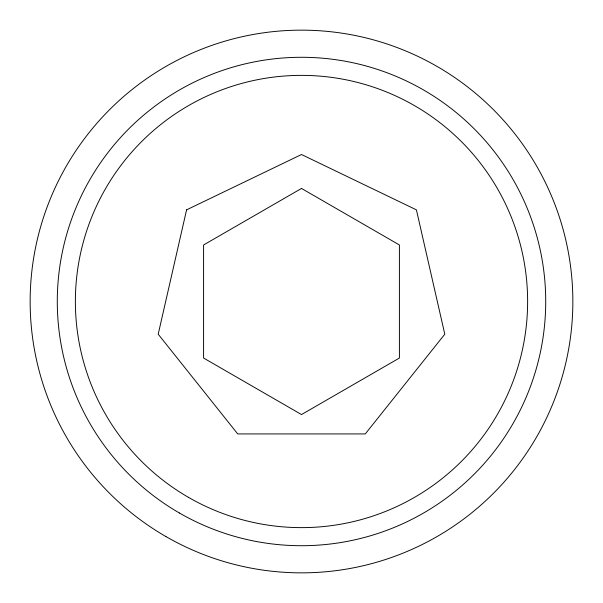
<?xml version="1.0" encoding="UTF-8"?>
<svg xmlns="http://www.w3.org/2000/svg" width="603" height="603" viewBox="0 0 603 603"><rect width="100%" height="100%" fill="white"/><g stroke="black" fill="none" stroke-linecap="round" stroke-linejoin="round"><path stroke-width="0.9" d="M186.583 209.859L158.205 334.205L237.725 433.926L365.275 433.926L444.795 334.205L416.417 209.859L301.5 154.519L186.583 209.859M301.5 188.438L203.588 244.969L203.588 358.031L301.5 414.562L399.412 358.031L399.412 244.969L301.5 188.438M188.438 497.332A226.125 226.125 0 0 0 527.625 301.5A226.125 226.125 0 0 0 188.438 105.668A226.125 226.125 0 0 0 188.438 497.332M165.825 536.497A271.35 271.35 0 0 0 572.85 301.5A271.35 271.35 0 0 0 165.825 66.503A271.35 271.35 0 0 0 165.825 536.497M179.393 512.995A244.215 244.215 0 0 0 545.715 301.5A244.215 244.215 0 0 0 179.393 90.005A244.215 244.215 0 0 0 179.393 512.995"/></g></svg>
